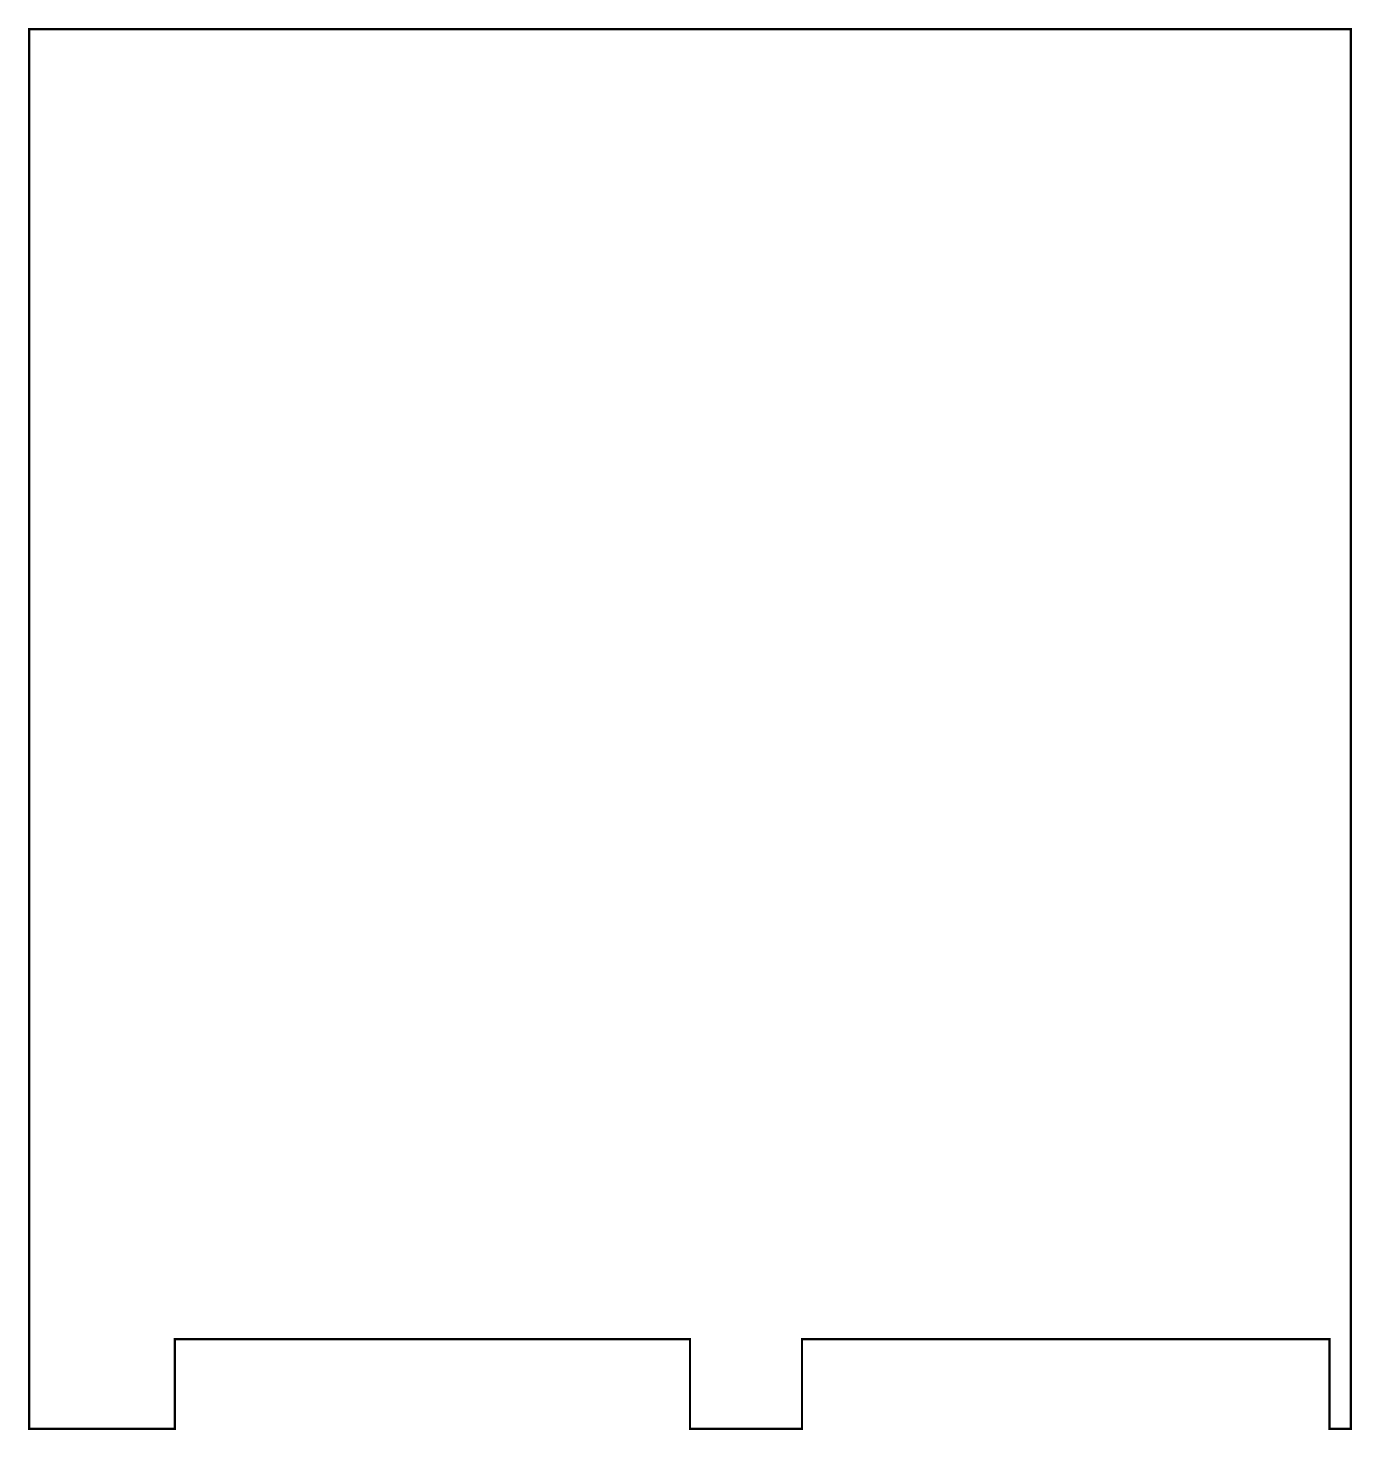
# Model space of a CAD drawing. Extents: x -3 to 115, y 0 to 125.
import ezdxf

# ---------------------------------------------------------------- set-up
doc = ezdxf.new("R2010")
doc.units = 0
doc.layers.add('038697-3ROU1_GBR', color=11, linetype='CONTINUOUS')

msp = doc.modelspace()

# ---------------------------------------------------------------- linework, layer by layer
at = {"layer": '038697-3ROU1_GBR', "const_width": 0.2}
msp.add_lwpolyline([(114.99977, 124.99975), (114.99977, 0), (113.099622, 0), (113.099622, 7.99874), (65.999868, 7.999984), (65.999868, 0), (55.999888, 0), (55.999888, 7.999984), (9.99998, 7.999984), (9.99998, 0), (-2.999994, 0), (-2.999994, 124.99975), (114.99977, 124.99975)], dxfattribs=at)

doc.saveas('drawing.dxf')
